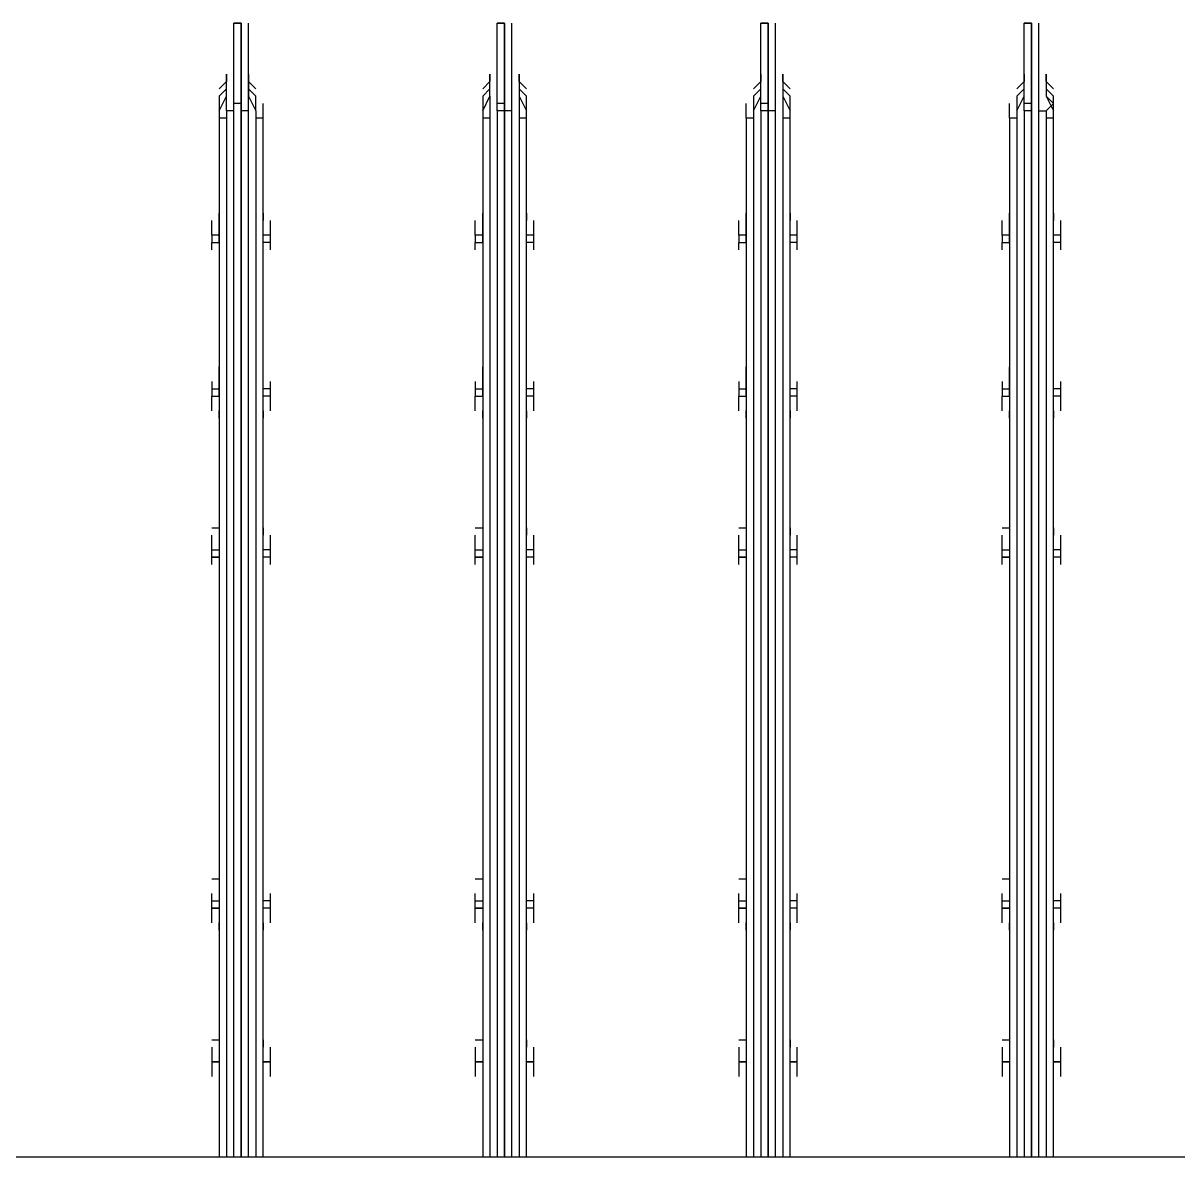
# Model space of a CAD drawing. Header units: metres. Extents: x 531759 to 532310, y 2675082 to 2675319.
# Drawn here: x 532026.1939 to 532026.4122, y 2675221.3952 to 2675221.6096 of the extents above; entities that cross this region are included whole.
import ezdxf

# ---------------------------------------------------------------- set-up
doc = ezdxf.new("R2010")
doc.units = ezdxf.units.M
doc.header["$MEASUREMENT"] = 0
doc.layers.add('IDT', color=7, linetype='Continuous')

# ---------------------------------------------------------------- blocks, each defined once
blk = doc.blocks.new('IDT')
at = {"layer": 'IDT', "color": 0, "lineweight": 25}
for p, q in [((15.02116, 13.86368), (14.44023, 13.86368)), ((14.54259, 13.86368), (14.54259, 13.66727)), ((14.54397, 13.66589), (14.54397, 13.86368)), ((14.54535, 13.86368), (14.54535, 13.66589)), ((14.54674, 13.66451), (14.54674, 13.86368)), ((14.54674, 13.86368), (14.54674, 13.66451)), ((14.54812, 13.66589), (14.54812, 13.86368)), ((14.5495, 13.66589), (14.5495, 13.86368)), ((14.55089, 13.66727), (14.55089, 13.86368)), ((14.59238, 13.86368), (14.59238, 13.66727)), ((14.59376, 13.66589), (14.59376, 13.86368)), ((14.59515, 13.86368), (14.59515, 13.66589)), ((14.59653, 13.66451), (14.59653, 13.86368)), ((14.59653, 13.86368), (14.59653, 13.66451)), ((14.59791, 13.66589), (14.59791, 13.86368)), ((14.5993, 13.66589), (14.5993, 13.86368)), ((14.60068, 13.66727), (14.60068, 13.86368)), ((14.64217, 13.86368), (14.64217, 13.66727)), ((14.64356, 13.66589), (14.64356, 13.86368)), ((14.64494, 13.86368), (14.64494, 13.66589)), ((14.64632, 13.66451), (14.64632, 13.86368)), ((14.64632, 13.86368), (14.64632, 13.66451)), ((14.64771, 13.66589), (14.64771, 13.86368)), ((14.64909, 13.66589), (14.64909, 13.86368)), ((14.65047, 13.66727), (14.65047, 13.86368)), ((14.69197, 13.86368), (14.69197, 13.66727)), ((14.69335, 13.66589), (14.69335, 13.86368)), ((14.69473, 13.86368), (14.69473, 13.66589)), ((14.69612, 13.66451), (14.69612, 13.86368)), ((14.69612, 13.86368), (14.69612, 13.66451)), ((14.6975, 13.86368), (14.6975, 13.66589)), ((14.69888, 13.66589), (14.69888, 13.86368)), ((14.70027, 13.66727), (14.70027, 13.86368)), ((14.54259, 13.85123), (14.54259, 13.8457)), ((14.55089, 13.8457), (14.55089, 13.85123)), ((14.59238, 13.85123), (14.59238, 13.8457)), ((14.60068, 13.8457), (14.60068, 13.85123)), ((14.64217, 13.85123), (14.64217, 13.8457)), ((14.65047, 13.8457), (14.65047, 13.85123)), ((14.69197, 13.85123), (14.69197, 13.8457)), ((14.70027, 13.8457), (14.70027, 13.85123)), ((14.54259, 13.84985), (14.54259, 13.84846)), ((14.55089, 13.84846), (14.55089, 13.84985)), ((14.59238, 13.84985), (14.59238, 13.84846)), ((14.60068, 13.84846), (14.60068, 13.84985)), ((14.64217, 13.84985), (14.64217, 13.84846)), ((14.65047, 13.84846), (14.65047, 13.84985)), ((14.69197, 13.84985), (14.69197, 13.84846)), ((14.70027, 13.84846), (14.70027, 13.84985)), ((14.5412, 13.84846), (14.5412, 13.8457)), ((14.55227, 13.8457), (14.55227, 13.84846)), ((14.591, 13.84846), (14.591, 13.8457)), ((14.60206, 13.8457), (14.60206, 13.84846)), ((14.64079, 13.84846), (14.64079, 13.8457)), ((14.65186, 13.8457), (14.65186, 13.84846)), ((14.69058, 13.84846), (14.69058, 13.8457)), ((14.70165, 13.8457), (14.70165, 13.84846)), ((14.5412, 13.8457), (14.54259, 13.8457)), ((14.54259, 13.8457), (14.5412, 13.8457)), ((14.5412, 13.8457), (14.5412, 13.84293)), ((14.54259, 13.8457), (14.54259, 13.84155)), ((14.55227, 13.8457), (14.55089, 13.8457)), ((14.55089, 13.8457), (14.55227, 13.8457)), ((14.55227, 13.8457), (14.55089, 13.8457)), ((14.55089, 13.84155), (14.55089, 13.8457)), ((14.55089, 13.8457), (14.55227, 13.8457)), ((14.55227, 13.84293), (14.55227, 13.8457)), ((14.591, 13.8457), (14.59238, 13.8457)), ((14.59238, 13.8457), (14.591, 13.8457)), ((14.591, 13.8457), (14.591, 13.84293)), ((14.59238, 13.8457), (14.59238, 13.84155)), ((14.60206, 13.8457), (14.60068, 13.8457)), ((14.60068, 13.8457), (14.60206, 13.8457)), ((14.60206, 13.8457), (14.60068, 13.8457)), ((14.60068, 13.84155), (14.60068, 13.8457)), ((14.60068, 13.8457), (14.60206, 13.8457)), ((14.60206, 13.84293), (14.60206, 13.8457)), ((14.64079, 13.8457), (14.64217, 13.8457)), ((14.64217, 13.8457), (14.64079, 13.8457)), ((14.64079, 13.8457), (14.64079, 13.84293)), ((14.64217, 13.8457), (14.64217, 13.84155)), ((14.65186, 13.8457), (14.65047, 13.8457)), ((14.65047, 13.8457), (14.65186, 13.8457)), ((14.65186, 13.8457), (14.65047, 13.8457)), ((14.65047, 13.84155), (14.65047, 13.8457)), ((14.65047, 13.8457), (14.65186, 13.8457)), ((14.65186, 13.84293), (14.65186, 13.8457)), ((14.69058, 13.8457), (14.69197, 13.8457)), ((14.69197, 13.8457), (14.69058, 13.8457)), ((14.69058, 13.8457), (14.69058, 13.84293)), ((14.69197, 13.8457), (14.69197, 13.84155)), ((14.70165, 13.8457), (14.70027, 13.8457)), ((14.70027, 13.8457), (14.70165, 13.8457)), ((14.70165, 13.8457), (14.70027, 13.8457)), ((14.70027, 13.84155), (14.70027, 13.8457)), ((14.70027, 13.8457), (14.70165, 13.8457)), ((14.70165, 13.84293), (14.70165, 13.8457)), ((14.54259, 13.84155), (14.54259, 13.84293)), ((14.55089, 13.84155), (14.55089, 13.84293)), ((14.59238, 13.84155), (14.59238, 13.84293)), ((14.60068, 13.84155), (14.60068, 13.84293)), ((14.64217, 13.84155), (14.64217, 13.84293)), ((14.65047, 13.84155), (14.65047, 13.84293)), ((14.69197, 13.84155), (14.69197, 13.84293)), ((14.70027, 13.84155), (14.70027, 13.84293)), ((14.55227, 13.84155), (14.55089, 13.84155)), ((14.60206, 13.84155), (14.60068, 13.84155)), ((14.65186, 13.84155), (14.65047, 13.84155)), ((14.70165, 13.84155), (14.70027, 13.84155)), ((14.54259, 13.81942), (14.54259, 13.8208)), ((14.54259, 13.8208), (14.54259, 13.81665)), ((14.55089, 13.81665), (14.55089, 13.8208)), ((14.55089, 13.8208), (14.55089, 13.81942)), ((14.59238, 13.81942), (14.59238, 13.8208)), ((14.59238, 13.8208), (14.59238, 13.81665)), ((14.60068, 13.81665), (14.60068, 13.8208)), ((14.60068, 13.8208), (14.60068, 13.81942)), ((14.64217, 13.81942), (14.64217, 13.8208)), ((14.64217, 13.8208), (14.64217, 13.81665)), ((14.65047, 13.81665), (14.65047, 13.8208)), ((14.65047, 13.8208), (14.65047, 13.81942)), ((14.69197, 13.81942), (14.69197, 13.8208)), ((14.69197, 13.8208), (14.69197, 13.81665)), ((14.70027, 13.81665), (14.70027, 13.8208)), ((14.70027, 13.8208), (14.70027, 13.81942)), ((14.5412, 13.81942), (14.5412, 13.81665)), ((14.55227, 13.81942), (14.55227, 13.81665)), ((14.591, 13.81942), (14.591, 13.81665)), ((14.60206, 13.81942), (14.60206, 13.81665)), ((14.64079, 13.81942), (14.64079, 13.81665)), ((14.65186, 13.81942), (14.65186, 13.81665)), ((14.69058, 13.81942), (14.69058, 13.81665)), ((14.70165, 13.81942), (14.70165, 13.81665)), ((14.5412, 13.81665), (14.54259, 13.81665)), ((14.5412, 13.81665), (14.5412, 13.81527)), ((14.54259, 13.81665), (14.54259, 13.81527)), ((14.55227, 13.81665), (14.55089, 13.81665)), ((14.55089, 13.81527), (14.55089, 13.81665)), ((14.55089, 13.81665), (14.55227, 13.81665)), ((14.55227, 13.81665), (14.55227, 13.81527)), ((14.591, 13.81665), (14.59238, 13.81665)), ((14.591, 13.81665), (14.591, 13.81527)), ((14.59238, 13.81665), (14.59238, 13.81527)), ((14.60206, 13.81665), (14.60068, 13.81665)), ((14.60068, 13.81527), (14.60068, 13.81665)), ((14.60068, 13.81665), (14.60206, 13.81665)), ((14.60206, 13.81665), (14.60206, 13.81527)), ((14.64079, 13.81665), (14.64217, 13.81665)), ((14.64079, 13.81665), (14.64079, 13.81527)), ((14.64217, 13.81665), (14.64217, 13.81527)), ((14.65186, 13.81665), (14.65047, 13.81665)), ((14.65047, 13.81527), (14.65047, 13.81665)), ((14.65047, 13.81665), (14.65186, 13.81665)), ((14.65186, 13.81665), (14.65186, 13.81527)), ((14.69058, 13.81665), (14.69197, 13.81665)), ((14.69058, 13.81665), (14.69058, 13.81527)), ((14.69197, 13.81665), (14.69197, 13.81527)), ((14.70165, 13.81665), (14.70027, 13.81665)), ((14.70027, 13.81527), (14.70027, 13.81665)), ((14.70027, 13.81665), (14.70165, 13.81665)), ((14.70165, 13.81665), (14.70165, 13.81527)), ((14.5412, 13.81527), (14.54259, 13.81527)), ((14.5412, 13.81527), (14.5412, 13.81389)), ((14.54259, 13.81527), (14.54259, 13.81112)), ((14.54259, 13.81389), (14.54259, 13.8125)), ((14.55089, 13.81112), (14.55089, 13.81527)), ((14.55227, 13.81527), (14.55089, 13.81527)), ((14.55089, 13.8125), (14.55089, 13.81389)), ((14.55227, 13.81527), (14.55227, 13.81389)), ((14.591, 13.81527), (14.59238, 13.81527)), ((14.591, 13.81527), (14.591, 13.81389)), ((14.59238, 13.81527), (14.59238, 13.81112)), ((14.59238, 13.81389), (14.59238, 13.8125)), ((14.60068, 13.81112), (14.60068, 13.81527)), ((14.60206, 13.81527), (14.60068, 13.81527)), ((14.60068, 13.8125), (14.60068, 13.81389)), ((14.60206, 13.81527), (14.60206, 13.81389)), ((14.64079, 13.81527), (14.64217, 13.81527)), ((14.64079, 13.81527), (14.64079, 13.81389)), ((14.64217, 13.81527), (14.64217, 13.81112)), ((14.64217, 13.81389), (14.64217, 13.8125)), ((14.65047, 13.81112), (14.65047, 13.81527)), ((14.65186, 13.81527), (14.65047, 13.81527)), ((14.65047, 13.8125), (14.65047, 13.81389)), ((14.65186, 13.81527), (14.65186, 13.81389)), ((14.69058, 13.81527), (14.69197, 13.81527)), ((14.69058, 13.81527), (14.69058, 13.81389)), ((14.69197, 13.81527), (14.69197, 13.81112)), ((14.69197, 13.81389), (14.69197, 13.8125)), ((14.70027, 13.81112), (14.70027, 13.81527)), ((14.70165, 13.81527), (14.70027, 13.81527)), ((14.70027, 13.8125), (14.70027, 13.81389)), ((14.70165, 13.81527), (14.70165, 13.81389)), ((14.55227, 13.81112), (14.55089, 13.81112)), ((14.60206, 13.81112), (14.60068, 13.81112)), ((14.65186, 13.81112), (14.65047, 13.81112)), ((14.70165, 13.81112), (14.70027, 13.81112)), ((14.54259, 13.75441), (14.54259, 13.75026)), ((14.54259, 13.75303), (14.54259, 13.75164)), ((14.55089, 13.75026), (14.55089, 13.75441)), ((14.55089, 13.75164), (14.55089, 13.75303)), ((14.59238, 13.75441), (14.59238, 13.75026)), ((14.59238, 13.75303), (14.59238, 13.75164)), ((14.60068, 13.75026), (14.60068, 13.75441)), ((14.60068, 13.75164), (14.60068, 13.75303)), ((14.64217, 13.75441), (14.64217, 13.75026)), ((14.64217, 13.75303), (14.64217, 13.75164)), ((14.65047, 13.75026), (14.65047, 13.75441)), ((14.65047, 13.75164), (14.65047, 13.75303)), ((14.69197, 13.75441), (14.69197, 13.75026)), ((14.69197, 13.75303), (14.69197, 13.75164)), ((14.70027, 13.75026), (14.70027, 13.75441)), ((14.70027, 13.75164), (14.70027, 13.75303)), ((14.5412, 13.75164), (14.5412, 13.75026)), ((14.55227, 13.75164), (14.55227, 13.75026)), ((14.591, 13.75164), (14.591, 13.75026)), ((14.60206, 13.75164), (14.60206, 13.75026)), ((14.64079, 13.75164), (14.64079, 13.75026)), ((14.65186, 13.75164), (14.65186, 13.75026)), ((14.69058, 13.75164), (14.69058, 13.75026)), ((14.70165, 13.75164), (14.70165, 13.75026)), ((14.5412, 13.75026), (14.54259, 13.75026)), ((14.5412, 13.75026), (14.5412, 13.74888)), ((14.5412, 13.74888), (14.54259, 13.74888)), ((14.5412, 13.74888), (14.5412, 13.74611)), ((14.54259, 13.75026), (14.54259, 13.74473)), ((14.55227, 13.75026), (14.55089, 13.75026)), ((14.55089, 13.74888), (14.55089, 13.75026)), ((14.55089, 13.75026), (14.55227, 13.75026)), ((14.55089, 13.74473), (14.55089, 13.74888)), ((14.55227, 13.74888), (14.55089, 13.74888)), ((14.55227, 13.75026), (14.55227, 13.74888)), ((14.55227, 13.74888), (14.55227, 13.74611)), ((14.591, 13.75026), (14.59238, 13.75026)), ((14.591, 13.75026), (14.591, 13.74888)), ((14.591, 13.74888), (14.59238, 13.74888)), ((14.591, 13.74888), (14.591, 13.74611)), ((14.59238, 13.75026), (14.59238, 13.74473)), ((14.60206, 13.75026), (14.60068, 13.75026)), ((14.60068, 13.74888), (14.60068, 13.75026)), ((14.60068, 13.75026), (14.60206, 13.75026)), ((14.60068, 13.74473), (14.60068, 13.74888)), ((14.60206, 13.74888), (14.60068, 13.74888)), ((14.60206, 13.75026), (14.60206, 13.74888)), ((14.60206, 13.74888), (14.60206, 13.74611)), ((14.64079, 13.75026), (14.64217, 13.75026)), ((14.64079, 13.75026), (14.64079, 13.74888)), ((14.64079, 13.74888), (14.64217, 13.74888)), ((14.64079, 13.74888), (14.64079, 13.74611)), ((14.64217, 13.75026), (14.64217, 13.74473)), ((14.65186, 13.75026), (14.65047, 13.75026)), ((14.65047, 13.74888), (14.65047, 13.75026)), ((14.65047, 13.75026), (14.65186, 13.75026)), ((14.65047, 13.74473), (14.65047, 13.74888)), ((14.65186, 13.74888), (14.65047, 13.74888)), ((14.65186, 13.75026), (14.65186, 13.74888)), ((14.65186, 13.74888), (14.65186, 13.74611)), ((14.69058, 13.75026), (14.69197, 13.75026)), ((14.69058, 13.75026), (14.69058, 13.74888)), ((14.69058, 13.74888), (14.69197, 13.74888)), ((14.69058, 13.74888), (14.69058, 13.74611)), ((14.69197, 13.75026), (14.69197, 13.74473)), ((14.70165, 13.75026), (14.70027, 13.75026)), ((14.70027, 13.74888), (14.70027, 13.75026)), ((14.70027, 13.75026), (14.70165, 13.75026)), ((14.70027, 13.74473), (14.70027, 13.74888)), ((14.70165, 13.74888), (14.70027, 13.74888)), ((14.70165, 13.75026), (14.70165, 13.74888)), ((14.70165, 13.74888), (14.70165, 13.74611)), ((14.54259, 13.74473), (14.54259, 13.74611)), ((14.55089, 13.74473), (14.55089, 13.74611)), ((14.55227, 13.74473), (14.55089, 13.74473)), ((14.59238, 13.74473), (14.59238, 13.74611)), ((14.60068, 13.74473), (14.60068, 13.74611)), ((14.60206, 13.74473), (14.60068, 13.74473)), ((14.64217, 13.74473), (14.64217, 13.74611)), ((14.65047, 13.74473), (14.65047, 13.74611)), ((14.65186, 13.74473), (14.65047, 13.74473)), ((14.69197, 13.74473), (14.69197, 13.74611)), ((14.70027, 13.74473), (14.70027, 13.74611)), ((14.70165, 13.74473), (14.70027, 13.74473)), ((14.5412, 13.7226), (14.5412, 13.71983)), ((14.54259, 13.7226), (14.54259, 13.72398)), ((14.54259, 13.72398), (14.54259, 13.71983)), ((14.55089, 13.71983), (14.55089, 13.72398)), ((14.55089, 13.72398), (14.55089, 13.7226)), ((14.55227, 13.7226), (14.55227, 13.71983)), ((14.591, 13.7226), (14.591, 13.71983)), ((14.59238, 13.7226), (14.59238, 13.72398)), ((14.59238, 13.72398), (14.59238, 13.71983)), ((14.60068, 13.71983), (14.60068, 13.72398)), ((14.60068, 13.72398), (14.60068, 13.7226)), ((14.60206, 13.7226), (14.60206, 13.71983)), ((14.64079, 13.7226), (14.64079, 13.71983)), ((14.64217, 13.7226), (14.64217, 13.72398)), ((14.64217, 13.72398), (14.64217, 13.71983)), ((14.65047, 13.71983), (14.65047, 13.72398)), ((14.65047, 13.72398), (14.65047, 13.7226)), ((14.65186, 13.7226), (14.65186, 13.71983)), ((14.69058, 13.7226), (14.69058, 13.71983)), ((14.69197, 13.7226), (14.69197, 13.72398)), ((14.69197, 13.72398), (14.69197, 13.71983)), ((14.70027, 13.71983), (14.70027, 13.72398)), ((14.70027, 13.72398), (14.70027, 13.7226)), ((14.70165, 13.7226), (14.70165, 13.71983)), ((14.5412, 13.71983), (14.54259, 13.71983)), ((14.5412, 13.71983), (14.5412, 13.71845)), ((14.5412, 13.71845), (14.54259, 13.71845)), ((14.5412, 13.71845), (14.5412, 13.71707)), ((14.54259, 13.71983), (14.54259, 13.7143)), ((14.55227, 13.71983), (14.55089, 13.71983)), ((14.55227, 13.71983), (14.55089, 13.71983)), ((14.55089, 13.71983), (14.55089, 13.71845)), ((14.55089, 13.71845), (14.55089, 13.7143)), ((14.55227, 13.71845), (14.55089, 13.71845)), ((14.55227, 13.71845), (14.55227, 13.71983)), ((14.55227, 13.71707), (14.55227, 13.71845)), ((14.591, 13.71983), (14.59238, 13.71983)), ((14.591, 13.71983), (14.591, 13.71845)), ((14.591, 13.71845), (14.59238, 13.71845)), ((14.591, 13.71845), (14.591, 13.71707)), ((14.59238, 13.71983), (14.59238, 13.7143)), ((14.60206, 13.71983), (14.60068, 13.71983)), ((14.60206, 13.71983), (14.60068, 13.71983)), ((14.60068, 13.71983), (14.60068, 13.71845)), ((14.60068, 13.71845), (14.60068, 13.7143)), ((14.60206, 13.71845), (14.60068, 13.71845)), ((14.60206, 13.71845), (14.60206, 13.71983)), ((14.60206, 13.71707), (14.60206, 13.71845)), ((14.64079, 13.71983), (14.64217, 13.71983)), ((14.64079, 13.71983), (14.64079, 13.71845)), ((14.64079, 13.71845), (14.64217, 13.71845)), ((14.64079, 13.71845), (14.64079, 13.71707)), ((14.64217, 13.71983), (14.64217, 13.7143)), ((14.65186, 13.71983), (14.65047, 13.71983)), ((14.65186, 13.71983), (14.65047, 13.71983)), ((14.65047, 13.71983), (14.65047, 13.71845)), ((14.65047, 13.71845), (14.65047, 13.7143)), ((14.65186, 13.71845), (14.65047, 13.71845)), ((14.65186, 13.71845), (14.65186, 13.71983)), ((14.65186, 13.71707), (14.65186, 13.71845)), ((14.69058, 13.71983), (14.69197, 13.71983)), ((14.69058, 13.71983), (14.69058, 13.71845)), ((14.69058, 13.71845), (14.69197, 13.71845)), ((14.69058, 13.71845), (14.69058, 13.71707)), ((14.69197, 13.71983), (14.69197, 13.7143)), ((14.70165, 13.71983), (14.70027, 13.71983)), ((14.70165, 13.71983), (14.70027, 13.71983)), ((14.70027, 13.71983), (14.70027, 13.71845)), ((14.70027, 13.71845), (14.70027, 13.7143)), ((14.70165, 13.71845), (14.70027, 13.71845)), ((14.70165, 13.71845), (14.70165, 13.71983)), ((14.70165, 13.71707), (14.70165, 13.71845)), ((14.54259, 13.71707), (14.54259, 13.71568)), ((14.55089, 13.71568), (14.55089, 13.71707)), ((14.59238, 13.71707), (14.59238, 13.71568)), ((14.60068, 13.71568), (14.60068, 13.71707)), ((14.64217, 13.71707), (14.64217, 13.71568)), ((14.65047, 13.71568), (14.65047, 13.71707)), ((14.69197, 13.71707), (14.69197, 13.71568)), ((14.70027, 13.71568), (14.70027, 13.71707)), ((14.54259, 13.69493), (14.54259, 13.6894)), ((14.55089, 13.69079), (14.55089, 13.69493)), ((14.59238, 13.69493), (14.59238, 13.6894)), ((14.60068, 13.69079), (14.60068, 13.69493)), ((14.64217, 13.69493), (14.64217, 13.6894)), ((14.65047, 13.69079), (14.65047, 13.69493)), ((14.69197, 13.69493), (14.69197, 13.6894)), ((14.70027, 13.69079), (14.70027, 13.69493)), ((14.5412, 13.69217), (14.5412, 13.69079)), ((14.54259, 13.69355), (14.54259, 13.69217)), ((14.55089, 13.69217), (14.55089, 13.69355)), ((14.55227, 13.69217), (14.55227, 13.69079)), ((14.591, 13.69217), (14.591, 13.69079)), ((14.59238, 13.69355), (14.59238, 13.69217)), ((14.60068, 13.69217), (14.60068, 13.69355)), ((14.60206, 13.69217), (14.60206, 13.69079)), ((14.64079, 13.69217), (14.64079, 13.69079)), ((14.64217, 13.69355), (14.64217, 13.69217)), ((14.65047, 13.69217), (14.65047, 13.69355)), ((14.65186, 13.69217), (14.65186, 13.69079)), ((14.69058, 13.69217), (14.69058, 13.69079)), ((14.69197, 13.69355), (14.69197, 13.69217)), ((14.70027, 13.69217), (14.70027, 13.69355)), ((14.70165, 13.69217), (14.70165, 13.69079)), ((14.5412, 13.69079), (14.54259, 13.69079)), ((14.5412, 13.69079), (14.5412, 13.6894)), ((14.55227, 13.69079), (14.55089, 13.69079)), ((14.55227, 13.69079), (14.55089, 13.69079)), ((14.55089, 13.69079), (14.55089, 13.68525)), ((14.55227, 13.6894), (14.55227, 13.69079)), ((14.591, 13.69079), (14.59238, 13.69079)), ((14.591, 13.69079), (14.591, 13.6894)), ((14.60206, 13.69079), (14.60068, 13.69079)), ((14.60206, 13.69079), (14.60068, 13.69079)), ((14.60068, 13.69079), (14.60068, 13.68525)), ((14.60206, 13.6894), (14.60206, 13.69079)), ((14.64079, 13.69079), (14.64217, 13.69079)), ((14.64079, 13.69079), (14.64079, 13.6894)), ((14.65186, 13.69079), (14.65047, 13.69079)), ((14.65186, 13.69079), (14.65047, 13.69079)), ((14.65047, 13.69079), (14.65047, 13.68525)), ((14.65186, 13.6894), (14.65186, 13.69079)), ((14.69058, 13.69079), (14.69197, 13.69079)), ((14.69058, 13.69079), (14.69058, 13.6894)), ((14.70165, 13.69079), (14.70027, 13.69079)), ((14.70165, 13.69079), (14.70027, 13.69079)), ((14.70027, 13.69079), (14.70027, 13.68525)), ((14.70165, 13.6894), (14.70165, 13.69079)), ((14.5412, 13.6894), (14.54259, 13.6894)), ((14.5412, 13.6894), (14.5412, 13.68664)), ((14.54259, 13.6894), (14.54259, 13.68525)), ((14.55089, 13.6894), (14.55227, 13.6894)), ((14.55227, 13.6894), (14.55227, 13.68664)), ((14.591, 13.6894), (14.59238, 13.6894)), ((14.591, 13.6894), (14.591, 13.68664)), ((14.59238, 13.6894), (14.59238, 13.68525)), ((14.60068, 13.6894), (14.60206, 13.6894)), ((14.60206, 13.6894), (14.60206, 13.68664)), ((14.64079, 13.6894), (14.64217, 13.6894)), ((14.64079, 13.6894), (14.64079, 13.68664)), ((14.64217, 13.6894), (14.64217, 13.68525)), ((14.65047, 13.6894), (14.65186, 13.6894)), ((14.65186, 13.6894), (14.65186, 13.68664)), ((14.69058, 13.6894), (14.69197, 13.6894)), ((14.69058, 13.6894), (14.69058, 13.68664)), ((14.69197, 13.6894), (14.69197, 13.68525)), ((14.70027, 13.6894), (14.70165, 13.6894)), ((14.70165, 13.6894), (14.70165, 13.68664)), ((14.54259, 13.68525), (14.54259, 13.68664)), ((14.55089, 13.68525), (14.55089, 13.68664)), ((14.59238, 13.68525), (14.59238, 13.68664)), ((14.60068, 13.68525), (14.60068, 13.68664)), ((14.64217, 13.68525), (14.64217, 13.68664)), ((14.65047, 13.68525), (14.65047, 13.68664)), ((14.69197, 13.68525), (14.69197, 13.68664)), ((14.70027, 13.68525), (14.70027, 13.68664)), ((14.54259, 13.66727), (14.54397, 13.66727)), ((14.54259, 13.66727), (14.54259, 13.66451)), ((14.54397, 13.66589), (14.54259, 13.66451)), ((14.54397, 13.66312), (14.54259, 13.66589)), ((14.54535, 13.66589), (14.54397, 13.66589)), ((14.54535, 13.66589), (14.54535, 13.64929)), ((14.54674, 13.66589), (14.54812, 13.66589)), ((14.54812, 13.66589), (14.54812, 13.64929)), ((14.5495, 13.66589), (14.54812, 13.66312)), ((14.5495, 13.66727), (14.55089, 13.66727)), ((14.5495, 13.66312), (14.5495, 13.66589)), ((14.55089, 13.66727), (14.55089, 13.66451)), ((14.59238, 13.66727), (14.59376, 13.66727)), ((14.59238, 13.66727), (14.59238, 13.66451)), ((14.59376, 13.66312), (14.59238, 13.66589)), ((14.59376, 13.66312), (14.59376, 13.66589)), ((14.59515, 13.66589), (14.59653, 13.66589)), ((14.59515, 13.66589), (14.59515, 13.64929)), ((14.59653, 13.66589), (14.59791, 13.66589)), ((14.59791, 13.66589), (14.59791, 13.64929)), ((14.5993, 13.66589), (14.59791, 13.66312)), ((14.5993, 13.66727), (14.60068, 13.66727)), ((14.5993, 13.66312), (14.5993, 13.66589)), ((14.60068, 13.66727), (14.60068, 13.66451)), ((14.64217, 13.66727), (14.64356, 13.66727)), ((14.64217, 13.66727), (14.64217, 13.66451)), ((14.64356, 13.66312), (14.64217, 13.66589)), ((14.64356, 13.66312), (14.64356, 13.66589)), ((14.64494, 13.66589), (14.64632, 13.66589)), ((14.64494, 13.66589), (14.64494, 13.64929)), ((14.64632, 13.66589), (14.64771, 13.66589)), ((14.64771, 13.66589), (14.64771, 13.64929)), ((14.64909, 13.66727), (14.65047, 13.66727)), ((14.65047, 13.66589), (14.64909, 13.66312)), ((14.64909, 13.66312), (14.64909, 13.66589)), ((14.65047, 13.66451), (14.65047, 13.66727)), ((14.69197, 13.66727), (14.69335, 13.66727)), ((14.69197, 13.66727), (14.69197, 13.66451)), ((14.69473, 13.66312), (14.69335, 13.66589)), ((14.69335, 13.66589), (14.69335, 13.66312)), ((14.69473, 13.66589), (14.69612, 13.66589)), ((14.69473, 13.66589), (14.69473, 13.64929)), ((14.6975, 13.66589), (14.69888, 13.66589)), ((14.6975, 13.66589), (14.6975, 13.64929)), ((14.69888, 13.66727), (14.70027, 13.66727)), ((14.69888, 13.66589), (14.69888, 13.66312)), ((14.70027, 13.66589), (14.69888, 13.66312)), ((14.70027, 13.66451), (14.70027, 13.66727)), ((14.54259, 13.66451), (14.54397, 13.66312)), ((14.54259, 13.66451), (14.54259, 13.66312)), ((14.54674, 13.64929), (14.54674, 13.66451)), ((14.54674, 13.66451), (14.54812, 13.66451)), ((14.54674, 13.66451), (14.54674, 13.64929)), ((14.5495, 13.66312), (14.5495, 13.66451)), ((14.59238, 13.66451), (14.59238, 13.66312)), ((14.59653, 13.64929), (14.59653, 13.66451)), ((14.59653, 13.66451), (14.59791, 13.66451)), ((14.59653, 13.66451), (14.59653, 13.64929)), ((14.5993, 13.66312), (14.5993, 13.66451)), ((14.64217, 13.66451), (14.64217, 13.66312)), ((14.64632, 13.64929), (14.64632, 13.66451)), ((14.64632, 13.66451), (14.64771, 13.66451)), ((14.64632, 13.66451), (14.64632, 13.64929)), ((14.65047, 13.66312), (14.65047, 13.66451)), ((14.69335, 13.66451), (14.69335, 13.66312)), ((14.69612, 13.64929), (14.69612, 13.66451)), ((14.69612, 13.66451), (14.6975, 13.66451)), ((14.69612, 13.66451), (14.69612, 13.64929)), ((14.70027, 13.66312), (14.70027, 13.66451)), ((14.54259, 13.66312), (14.54397, 13.66174)), ((14.54259, 13.66174), (14.54397, 13.66036)), ((14.54397, 13.65897), (14.54397, 13.66312)), ((14.54812, 13.66312), (14.54812, 13.65897)), ((14.54812, 13.66174), (14.5495, 13.66312)), ((14.54812, 13.66036), (14.5495, 13.66174)), ((14.59238, 13.66312), (14.59376, 13.66174)), ((14.59238, 13.66174), (14.59376, 13.66036)), ((14.59376, 13.65897), (14.59376, 13.66312)), ((14.59791, 13.66312), (14.59791, 13.65897)), ((14.59791, 13.66174), (14.5993, 13.66312)), ((14.59791, 13.66036), (14.5993, 13.66174)), ((14.64217, 13.66312), (14.64356, 13.66174)), ((14.64217, 13.66174), (14.64356, 13.66036)), ((14.64356, 13.65897), (14.64356, 13.66312)), ((14.64909, 13.66312), (14.64909, 13.65897)), ((14.64909, 13.66174), (14.65047, 13.66312)), ((14.64909, 13.66036), (14.65047, 13.66174)), ((14.69335, 13.66312), (14.69473, 13.66174)), ((14.69335, 13.66174), (14.69473, 13.66036)), ((14.69473, 13.65897), (14.69473, 13.66312)), ((14.69888, 13.66312), (14.69888, 13.65897)), ((14.69888, 13.66174), (14.70027, 13.66312)), ((14.69888, 13.66036), (14.70027, 13.66174)), ((14.54397, 13.66036), (14.54397, 13.65897)), ((14.54812, 13.65897), (14.54812, 13.66036)), ((14.59376, 13.66036), (14.59376, 13.65897)), ((14.59791, 13.65897), (14.59791, 13.66036)), ((14.64356, 13.66036), (14.64356, 13.65897)), ((14.64909, 13.65897), (14.64909, 13.66036)), ((14.69473, 13.66036), (14.69473, 13.65897)), ((14.69888, 13.65897), (14.69888, 13.66036)), ((14.54812, 13.64929), (14.54674, 13.64929)), ((14.54674, 13.64929), (14.54812, 13.64929)), ((14.54812, 13.64929), (14.54674, 13.64929)), ((14.59791, 13.64929), (14.59653, 13.64929)), ((14.59653, 13.64929), (14.59791, 13.64929)), ((14.59791, 13.64929), (14.59653, 13.64929)), ((14.64771, 13.64929), (14.64632, 13.64929)), ((14.64632, 13.64929), (14.64771, 13.64929)), ((14.64771, 13.64929), (14.64632, 13.64929)), ((14.6975, 13.64929), (14.69612, 13.64929)), ((14.69612, 13.64929), (14.6975, 13.64929)), ((14.6975, 13.64929), (14.69612, 13.64929))]:
    blk.add_line(p, q, dxfattribs=at)

msp = doc.modelspace()

# ---------------------------------------------------------------- block references
at = {"layer": 'IDT', "color": 8, "rotation": 180}
msp.add_blockref('IDT', (532040.93128, 2675235.25885), dxfattribs=at)

doc.saveas('drawing.dxf')
